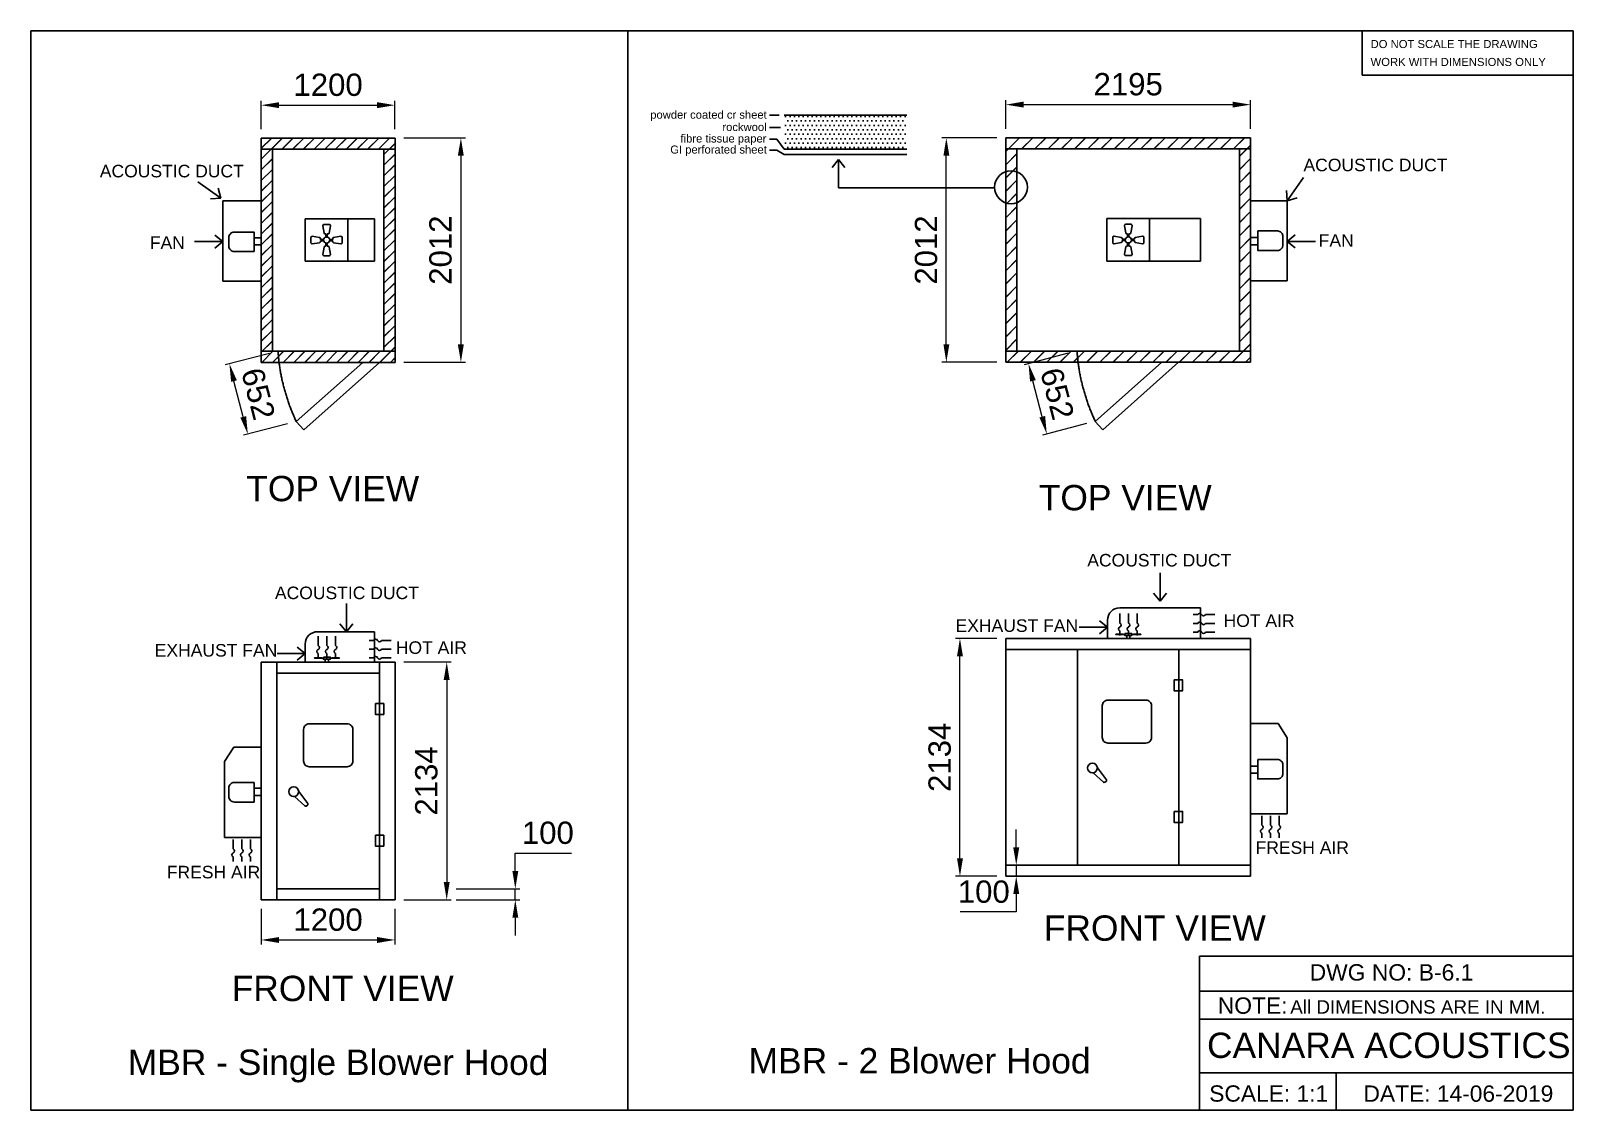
# Model space of a CAD drawing. Header units: millimetres. Extents: x 6686 to 20519, y -10640 to -959.
import ezdxf

# ---------------------------------------------------------------- set-up
doc = ezdxf.new("R2010")
doc.units = ezdxf.units.MM
doc.linetypes.add('DASHEDX2', pattern=[38.1, 25.4, -12.7])
doc.layers.add('M-HVAC-EXHA', color=6, linetype='Continuous')
doc.layers.add('text', color=3, linetype='Continuous')
doc.styles.get("Standard").update_dxf_attribs({"font": 'Arial.ttf'})
doc.dimstyles.new('ISO-25', dxfattribs={"dimscale": 80, "dimtxt": 2.5, "dimasz": 2, "dimexe": 0.5, "dimexo": 1, "dimgap": 1, "dimtad": 3, "dimtoh": 1, "dimdec": 0, "dimdsep": 46, "dimtxsty": 'Standard', "dimcen": 1, "dimclrd": 1, "dimclre": 1, "dimclrt": 5, "dimadec": 5, "dimazin": 0, "dimtfac": 1, "dimtdec": 0, "dimtmove": 0, "dimatfit": 3, "dimfxl": 1, "dimlwd": 0, "dimlwe": 0, "dimarcsym": 0})

# ---------------------------------------------------------------- blocks, each defined once
blk = doc.blocks.new('*U23')
for p, q in [((-23, -7), (-34, 58)), ((-24, 70), (0, 70)), ((24, 70), (0, 70)), ((23, -7), (34, 58)), ((-6, -15), (-13, -15)), ((-6, -43), (-6, -15)), ((0, -70), (0, -70)), ((0, -70), (0, -70)), ((0, -70), (0, -70)), ((0, -70), (0, -70)), ((0, -70), (0, -70)), ((0, -70), (0, -70)), ((0, -70), (0, -70)), ((0, -70), (0, -70)), ((6, -43), (6, -15)), ((6, -15), (13, -15))]:
    blk.add_line(p, q)
for centre, start, end in [((-24, 60), 90, 189.7231), ((24, 60), 350.2769, 90), ((-13, -5), 189.7231, 270), ((13, -5), 270, 350.2769)]:
    blk.add_arc(centre, 10, start, end)
blk = doc.blocks.new('*U24')
at = {"color": 0, "linetype": 'ByBlock', "lineweight": -2, "transparency": 16777216}
blk.add_blockref('*U23', (29339, -5387), dxfattribs=at)
for p, rotation in [((29269, -5457), 90), ((29339, -5527), 180), ((29409, -5457), 270)]:
    blk.add_blockref('*U23', p, dxfattribs=dict(at, rotation=rotation))
blk = doc.blocks.new('*D25')
at = {"color": 1, "lineweight": 0, "transparency": 16777216}
for p, q in [((15350, -6408), (14979, -6408)), ((15019, -8382), (15019, -6568)), ((15350, -8542), (14979, -8542))]:
    blk.add_line(p, q, dxfattribs=at)
at = {"color": 1, "transparency": 16777216}
for points in [[(14993, -6568), (15046, -6568), (15019, -6408)], [(14993, -8382), (15046, -8382), (15019, -8542)]]:
    blk.add_solid(points, dxfattribs=at)
at = {"layer": 'Defpoints', "color": 0, "transparency": 16777216}
for p in [(15019, -6408), (15430, -6408), (15430, -8542)]:
    blk.add_point(p, dxfattribs=at)
at = {"color": 5, "transparency": 16777216, "insert": (14838, -7475), "char_height": 200, "attachment_point": 5, "rotation": 90}
blk.add_mtext('2134', dxfattribs=at)
blk = doc.blocks.new('*D26')
at = {"color": 1, "lineweight": 0, "transparency": 16777216}
for p, q in [((15524, -8282), (15524, -8122)), ((15554, -8542), (15484, -8542)), ((15510, -8442), (15564, -8442)), ((15524, -8442), (15524, -8542)), ((15524, -8702), (15524, -8862)), ((15524, -8862), (15021, -8862))]:
    blk.add_line(p, q, dxfattribs=at)
at = {"color": 1, "transparency": 16777216}
for points in [[(15497, -8282), (15551, -8282), (15524, -8442)], [(15497, -8702), (15551, -8702), (15524, -8542)]]:
    blk.add_solid(points, dxfattribs=at)
at = {"layer": 'Defpoints', "color": 0, "transparency": 16777216}
for p in [(15430, -8442), (15524, -8542), (15634, -8542)]:
    blk.add_point(p, dxfattribs=at)
at = {"color": 5, "transparency": 16777216, "insert": (15233, -8681), "char_height": 200, "attachment_point": 5}
blk.add_mtext('100', dxfattribs=at)
blk = doc.blocks.new('*D27')
at = {"color": 1, "lineweight": 0, "transparency": 16777216}
for p, q in [((15350, -1919), (14857, -1919)), ((14897, -3771), (14897, -2079)), ((15350, -3931), (14857, -3931))]:
    blk.add_line(p, q, dxfattribs=at)
at = {"color": 1, "transparency": 16777216}
for points in [[(14871, -2079), (14924, -2079), (14897, -1919)], [(14871, -3771), (14924, -3771), (14897, -3931)]]:
    blk.add_solid(points, dxfattribs=at)
at = {"layer": 'Defpoints', "color": 0, "transparency": 16777216}
for p in [(14897, -1919), (15430, -1919), (15430, -3931)]:
    blk.add_point(p, dxfattribs=at)
at = {"color": 5, "transparency": 16777216, "insert": (14716, -2925), "char_height": 200, "attachment_point": 5, "rotation": 90}
blk.add_mtext('2012', dxfattribs=at)
blk = doc.blocks.new('*D28')
at = {"color": 1, "lineweight": 0, "transparency": 16777216}
for p, q in [((15430, -1839), (15430, -1581)), ((15590, -1621), (17465, -1621)), ((17625, -1839), (17625, -1581))]:
    blk.add_line(p, q, dxfattribs=at)
at = {"color": 1, "transparency": 16777216}
for points in [[(15590, -1594), (15590, -1647), (15430, -1621)], [(17465, -1594), (17465, -1647), (17625, -1621)]]:
    blk.add_solid(points, dxfattribs=at)
at = {"layer": 'Defpoints', "color": 0, "transparency": 16777216}
for p in [(17625, -1621), (15430, -1919), (17625, -1919)]:
    blk.add_point(p, dxfattribs=at)
at = {"color": 5, "transparency": 16777216, "insert": (16528, -1439), "char_height": 200, "attachment_point": 5}
blk.add_mtext('2195', dxfattribs=at)
blk = doc.blocks.new('Return Air -1')
for p, q in [((128, 0), (0, 0)), ((613, 0), (348, 0))]:
    blk.add_line(p, q)
blk.add_lwpolyline([(613, 0, 0, 98.8, 0), (391, 0, 0, 0, 0), (388, 0, 0, 0, 0)], format="xyseb")
for centre, start, end in [((183, -22), 21.98, 158.02), ((293, 22), 201.98, 338.02)]:
    blk.add_arc(centre, 59.1, start, end)
blk = doc.blocks.new('*U32')
for p, q in [((-23, -7), (-34, 58)), ((-24, 70), (0, 70)), ((24, 70), (0, 70)), ((23, -7), (34, 58)), ((-6, -15), (-13, -15)), ((-6, -43), (-6, -15)), ((0, -70), (0, -70)), ((0, -70), (0, -70)), ((0, -70), (0, -70)), ((0, -70), (0, -70)), ((0, -70), (0, -70)), ((0, -70), (0, -70)), ((0, -70), (0, -70)), ((0, -70), (0, -70)), ((6, -43), (6, -15)), ((6, -15), (13, -15))]:
    blk.add_line(p, q)
for centre, start, end in [((-24, 60), 90, 189.7231), ((24, 60), 350.2769, 90), ((-13, -5), 189.7231, 270), ((13, -5), 270, 350.2769)]:
    blk.add_arc(centre, 10, start, end)
blk = doc.blocks.new('*U34')
at = {"color": 0, "linetype": 'ByBlock', "lineweight": -2, "transparency": 16777216}
blk.add_blockref('*U32', (29339, -5387), dxfattribs=at)
for p, rotation in [((29269, -5457), 90), ((29339, -5527), 180), ((29409, -5457), 270)]:
    blk.add_blockref('*U32', p, dxfattribs=dict(at, rotation=rotation))
blk = doc.blocks.new('*D35')
at = {"color": 1, "lineweight": 0, "transparency": 16777216}
for p, q in [((10032, -1920), (10583, -1920)), ((10543, -2080), (10543, -3772)), ((10032, -3932), (10583, -3932))]:
    blk.add_line(p, q, dxfattribs=at)
at = {"color": 1, "transparency": 16777216}
for points in [[(10516, -2080), (10569, -2080), (10543, -1920)], [(10516, -3772), (10569, -3772), (10543, -3932)]]:
    blk.add_solid(points, dxfattribs=at)
at = {"layer": 'Defpoints', "color": 0, "transparency": 16777216}
for p in [(9952, -1920), (9952, -3932), (10543, -3932)]:
    blk.add_point(p, dxfattribs=at)
at = {"color": 5, "transparency": 16777216, "insert": (10361, -2926), "char_height": 200, "attachment_point": 5, "rotation": 90}
blk.add_mtext('2012', dxfattribs=at)
blk = doc.blocks.new('*D36')
at = {"color": 1, "lineweight": 0, "transparency": 16777216}
for p, q in [((10032, -6620), (10456, -6620)), ((10416, -6780), (10416, -8594)), ((10032, -8754), (10456, -8754))]:
    blk.add_line(p, q, dxfattribs=at)
at = {"color": 1, "transparency": 16777216}
for points in [[(10389, -6780), (10442, -6780), (10416, -6620)], [(10389, -8594), (10442, -8594), (10416, -8754)]]:
    blk.add_solid(points, dxfattribs=at)
at = {"layer": 'Defpoints', "color": 0, "transparency": 16777216}
for p in [(9952, -6620), (9952, -8754), (10416, -8754)]:
    blk.add_point(p, dxfattribs=at)
at = {"color": 5, "transparency": 16777216, "insert": (10234, -7687), "char_height": 200, "attachment_point": 5, "rotation": 90}
blk.add_mtext('2134', dxfattribs=at)
blk = doc.blocks.new('*D37')
at = {"color": 1, "lineweight": 0, "transparency": 16777216}
for p, q in [((8752, -8834), (8752, -9153)), ((9952, -8834), (9952, -9153)), ((8912, -9113), (9792, -9113))]:
    blk.add_line(p, q, dxfattribs=at)
at = {"color": 1, "transparency": 16777216}
for points in [[(8912, -9087), (8912, -9140), (8752, -9113)], [(9792, -9087), (9792, -9140), (9952, -9113)]]:
    blk.add_solid(points, dxfattribs=at)
at = {"layer": 'Defpoints', "color": 0, "transparency": 16777216}
for p in [(8752, -8754), (9952, -8754), (9952, -9113)]:
    blk.add_point(p, dxfattribs=at)
at = {"color": 5, "transparency": 16777216, "insert": (9352, -8932), "char_height": 200, "attachment_point": 5}
blk.add_mtext('1200', dxfattribs=at)
blk = doc.blocks.new('*D38')
at = {"color": 1, "lineweight": 0, "transparency": 16777216}
for p, q in [((11031, -8494), (11031, -8334)), ((11031, -8334), (11534, -8334)), ((10500, -8654), (11071, -8654)), ((11031, -8754), (11031, -8654)), ((10500, -8754), (11071, -8754)), ((11031, -8914), (11031, -9074))]:
    blk.add_line(p, q, dxfattribs=at)
at = {"color": 1, "transparency": 16777216}
for points in [[(11005, -8494), (11058, -8494), (11031, -8654)], [(11005, -8914), (11058, -8914), (11031, -8754)]]:
    blk.add_solid(points, dxfattribs=at)
at = {"layer": 'Defpoints', "color": 0, "transparency": 16777216}
for p in [(10420, -8654), (11031, -8654), (10420, -8754)]:
    blk.add_point(p, dxfattribs=at)
at = {"color": 5, "transparency": 16777216, "insert": (11323, -8153), "char_height": 200, "attachment_point": 5}
blk.add_mtext('100', dxfattribs=at)
blk = doc.blocks.new('*D40')
at = {"color": 1, "lineweight": 0, "transparency": 16777216}
for p, q in [((8825, -3852), (8429, -3956)), ((8591, -4421), (8508, -4100)), ((8989, -4483), (8593, -4586))]:
    blk.add_line(p, q, dxfattribs=at)
at = {"color": 1, "transparency": 16777216}
for points in [[(8534, -4094), (8482, -4107), (8467, -3945)], [(8617, -4415), (8565, -4428), (8632, -4576)]]:
    blk.add_solid(points, dxfattribs=at)
at = {"layer": 'Defpoints', "color": 0, "transparency": 16777216}
for p in [(8902, -3832), (8467, -3945), (9067, -4463)]:
    blk.add_point(p, dxfattribs=at)
at = {"color": 5, "transparency": 16777216, "insert": (8725, -4215), "char_height": 200, "attachment_point": 5, "rotation": 284.5829}
blk.add_mtext('652', dxfattribs=at)
blk = doc.blocks.new('*D41')
at = {"color": 1, "lineweight": 0, "transparency": 16777216}
for p, q in [((15991, -3851), (15595, -3954)), ((15757, -4420), (15674, -4099)), ((16155, -4482), (15759, -4585))]:
    blk.add_line(p, q, dxfattribs=at)
at = {"color": 1, "transparency": 16777216}
for points in [[(15700, -4092), (15648, -4105), (15634, -3944)], [(15783, -4413), (15732, -4427), (15798, -4575)]]:
    blk.add_solid(points, dxfattribs=at)
at = {"layer": 'Defpoints', "color": 0, "transparency": 16777216}
for p in [(16069, -3831), (15634, -3944), (16233, -4462)]:
    blk.add_point(p, dxfattribs=at)
at = {"color": 5, "transparency": 16777216, "insert": (15891, -4214), "char_height": 200, "attachment_point": 5, "rotation": 284.5829}
blk.add_mtext('652', dxfattribs=at)
blk = doc.blocks.new('*D43')
at = {"color": 1, "lineweight": 0, "transparency": 16777216}
for p, q in [((8752, -1840), (8752, -1586)), ((8912, -1626), (9792, -1626)), ((9952, -1840), (9952, -1586))]:
    blk.add_line(p, q, dxfattribs=at)
at = {"color": 1, "transparency": 16777216}
for points in [[(8912, -1599), (8912, -1652), (8752, -1626)], [(9792, -1599), (9792, -1652), (9952, -1626)]]:
    blk.add_solid(points, dxfattribs=at)
at = {"layer": 'Defpoints', "color": 0, "transparency": 16777216}
for p in [(9952, -1626), (8752, -1920), (9952, -1920)]:
    blk.add_point(p, dxfattribs=at)
at = {"color": 5, "transparency": 16777216, "insert": (9352, -1444), "char_height": 200, "attachment_point": 5}
blk.add_mtext('1200', dxfattribs=at)

msp = doc.modelspace()

# ---------------------------------------------------------------- hatches: boundary and pattern name
h = msp.add_hatch()
h.set_pattern_fill('DOTS', color=256, scale=25, style=0)
h.set_pattern_definition([(0, (11391.454, -3077.15), (19.84375, 39.6875), [0, -39.6875])])
h.paths.add_polyline_path([(13443.8, -2020.9), (14543.8, -2020.9), (14543.8, -1716.3), (13443.8, -1716.3)])
at = {"true_color": 0x939598}
h = msp.add_hatch(dxfattribs=at)
h.set_pattern_fill('JIS_LC_20', color=252, scale=3.4)
h.set_pattern_definition([(45, (-21655.83, 2198.91), (-48.08326, 48.08326), []), (45, (-21654.47, 2198.91), (-48.08326, 48.08326), [])])
h.paths.add_polyline_path([(8752.5, -1920.3), (8752.5, -2020.3), (9952.5, -2020.3), (9952.5, -1920.3)])
h.paths.add_polyline_path([(9952.5, -2020.3), (9852.5, -2020.3), (9852.5, -3832.3), (9952.5, -3832.3)])
h.paths.add_polyline_path([(9952.5, -3932.3), (9952.5, -3832.3), (8752.5, -3832.3), (8752.5, -3932.3)])
h.paths.add_polyline_path([(8852.5, -2020.3), (8752.5, -2020.3), (8752.5, -3832.3), (8852.5, -3832.3)])
h = msp.add_hatch(dxfattribs=at)
h.set_pattern_fill('JIS_LC_20', color=252, scale=4.2)
h.set_pattern_definition([(45, (-10739.49, 2200.52), (-59.39697, 59.39697), []), (45, (-10737.81, 2200.52), (-59.39697, 59.39697), [])])
h.paths.add_polyline_path([(17625.2, -2018.7), (17625.2, -1918.7), (15430.2, -1918.7), (15430.2, -2018.7), (15530.2, -2018.7)])
h.paths.add_polyline_path([(17625.2, -2018.7), (17525.2, -2018.7), (17525.2, -3830.7), (17625.2, -3830.7)])
h.paths.add_polyline_path([(17625.2, -3930.7), (17625.2, -3830.7), (15430.2, -3830.7), (15430.2, -3930.7)])
h.paths.add_polyline_path([(15430.2, -3830.7), (15530.2, -3830.7), (15530.2, -2018.7), (15430.2, -2018.7)])

# ---------------------------------------------------------------- linework, layer by layer
at = {"color": 8, "linetype": 'DASHEDX2', "ltscale": 3000}
msp.add_line((12041.1, -959.1), (12041.1, -10639.6), dxfattribs=at)
at = {"color": 5}
for p, q in [((18626.3, -959.1), (18626.3, -1356.1)), ((18626.3, -1356.1), (20519, -1356.1))]:
    msp.add_line(p, q, dxfattribs=at)
at = {"color": 8}
for p, q in [((13310, -1716.3), (13398.4, -1716.3)), ((13310, -1826.2), (13409.4, -1826.2)), ((13310, -1931.5), (13377.8, -1931.5)), ((13377.8, -1931.5), (13443.8, -2020.9)), ((13310, -2028.7), (13377.8, -2028.7)), ((13377.8, -2028.7), (13443.8, -2068.9)), ((13929.9, -2112.9), (13871.7, -2184.6)), ((13929.9, -2365.9), (13929.9, -2112.9)), ((13929.9, -2112.9), (13988.1, -2184.6)), ((8184, -2313.2), (8389.9, -2460.2)), ((18100.3, -2275.8), (17954.7, -2482.8)), ((8389.9, -2460.2), (8297.7, -2465.9)), ((8389.9, -2460.2), (8365.4, -2371.1)), ((13929.9, -2365.9), (15329.3, -2365.9)), ((17954.7, -2482.8), (17948.4, -2390.6)), ((17954.7, -2482.8), (18043.6, -2457.6)), ((8155.1, -2849.3), (8408.1, -2849.3)), ((8408.1, -2849.3), (8336.4, -2791.1)), ((8408.1, -2849.3), (8336.4, -2907.5)), ((17954.7, -2847.9), (18026.5, -2789.7)), ((18207.8, -2847.9), (17954.7, -2847.9)), ((17954.7, -2847.9), (18026.5, -2906.1)), ((16813.5, -5820.3), (16813.5, -6073.3)), ((16813.5, -6073.3), (16755.3, -6001.6)), ((16813.5, -6073.3), (16871.7, -6001.6)), ((9516.3, -6095.6), (9516.3, -6348.6)), ((9516.3, -6348.6), (9458.1, -6276.9)), ((9516.3, -6348.6), (9574.5, -6276.9)), ((16089.3, -6308.1), (16342.3, -6308.1)), ((16342.3, -6308.1), (16270.6, -6249.9)), ((16342.3, -6308.1), (16270.6, -6366.3)), ((9146.9, -6544.4), (9075.2, -6486.2)), ((8893.9, -6544.4), (9146.9, -6544.4)), ((9146.9, -6544.4), (9075.2, -6602.6))]:
    msp.add_line(p, q, dxfattribs=at)
for p, q in [((13443.8, -1716.3), (14543.8, -1716.3)), ((8752.5, -1920.3), (8752.5, -3932.3)), ((9952.5, -1920.3), (8752.5, -1920.3)), ((9952.5, -3932.3), (9952.5, -1920.3)), ((15430.2, -1918.7), (17625.2, -1918.7)), ((15430.2, -3930.7), (15430.2, -1918.7)), ((17625.2, -1918.7), (17625.2, -3930.7)), ((8752.5, -2020.3), (9952.5, -2020.3)), ((8852.5, -2020.3), (8852.5, -3832.3)), ((9852.5, -2020.3), (9852.5, -3832.3)), ((13443.8, -2020.9), (14543.8, -2020.9)), ((13443.8, -2068.9), (14543.8, -2068.9)), ((15430.2, -2018.7), (17625.2, -2018.7)), ((15430.2, -2018.7), (15530.2, -2018.7)), ((15530.2, -2018.7), (15530.2, -3830.7)), ((17525.2, -2018.7), (17525.2, -3830.7)), ((8752.5, -2484.4), (8408.1, -2484.4)), ((8408.1, -2484.4), (8408.1, -3203.2)), ((17954.7, -2482.8), (17625.2, -2482.8)), ((17954.7, -3201.6), (17954.7, -2482.8)), ((9146.9, -2644.3), (9146.9, -3025.3)), ((9527.9, -2644.3), (9146.9, -2644.3)), ((9527.9, -3025.3), (9527.9, -2644.3)), ((9527.9, -2644.3), (9767.9, -2644.3)), ((9767.9, -2644.3), (9767.9, -3025.3)), ((16337.2, -2642.7), (16337.2, -3023.7)), ((16718.2, -2642.7), (16337.2, -2642.7)), ((16718.2, -3023.7), (16718.2, -2642.7)), ((16718.2, -2642.7), (17175.6, -2642.7)), ((17175.6, -2642.7), (17175.6, -3023.7)), ((8687.9, -2815.2), (8752.5, -2815.2)), ((8687.9, -2879.5), (8752.5, -2879.5)), ((17689.8, -2813.2), (17625.2, -2813.2)), ((17689.8, -2877.6), (17625.2, -2877.6)), ((9146.9, -3025.3), (9527.9, -3025.3)), ((9527.9, -3025.3), (9767.9, -3025.3)), ((16337.2, -3023.7), (16718.2, -3023.7)), ((17175.6, -3023.7), (16718.2, -3023.7)), ((8408.1, -3203.2), (8752.5, -3203.2)), ((17625.2, -3201.6), (17954.7, -3201.6)), ((8752.5, -3832.3), (9952.5, -3832.3)), ((17625.2, -3830.7), (15430.2, -3830.7)), ((8752.5, -3932.3), (9952.5, -3932.3)), ((9812.5, -3932.3), (8902.5, -3932.3)), ((9662.2, -3932.3), (9066.6, -4463.1)), ((9812.5, -3932.3), (9133.1, -4537.8)), ((17625.2, -3930.7), (15430.2, -3930.7)), ((16828.4, -3930.7), (16232.8, -4461.5)), ((16978.7, -3930.7), (16299.3, -4536.2)), ((9133.1, -4537.8), (9066.6, -4463.1)), ((16299.3, -4536.2), (16232.8, -4461.5)), ((17175.6, -6134.7), (16452.3, -6134.7)), ((17175.6, -6134.7), (17175.6, -6408)), ((9256.9, -6348.6), (9767.9, -6348.6)), ((9767.9, -6348.6), (9767.9, -6620.5)), ((16342.3, -6244.7), (16342.3, -6408)), ((9146.9, -6620.5), (9146.9, -6458.6)), ((15430.2, -6408), (15430.2, -8542)), ((17625.2, -6408), (15430.2, -6408)), ((16483.8, -6374.7), (16483.8, -6372)), ((16483.8, -6372), (16497.6, -6372)), ((16497.6, -6374.7), (16483.8, -6374.7)), ((16514.7, -6408), (16514.7, -6382.2)), ((16543.9, -6408), (16529.4, -6408)), ((16543.9, -6408), (16543.9, -6382.2)), ((16575, -6372), (16559.8, -6372)), ((16559.8, -6374.7), (16575, -6374.7)), ((16575, -6374.7), (16575, -6372)), ((17625.2, -8542), (17625.2, -6408)), ((9952.5, -6620.5), (8752.5, -6620.5)), ((8752.5, -6620.5), (8752.5, -8754.5)), ((8892.5, -8754.5), (8892.5, -6620.5)), ((9295.6, -6587.1), (9295.6, -6584.4)), ((9295.6, -6584.4), (9309.5, -6584.4)), ((9309.5, -6587.1), (9295.6, -6587.1)), ((9326.5, -6620.5), (9326.5, -6594.7)), ((9355.7, -6620.5), (9341.2, -6620.5)), ((9355.7, -6620.5), (9355.7, -6594.7)), ((9386.8, -6584.4), (9371.6, -6584.4)), ((9371.6, -6587.1), (9386.8, -6587.1)), ((9386.8, -6587.1), (9386.8, -6584.4)), ((9812.5, -8754.5), (9812.5, -6620.5)), ((9952.5, -8754.5), (9952.5, -6620.5)), ((15430.2, -6508), (17625.2, -6508)), ((16072.7, -8442), (16072.7, -6508)), ((16982.7, -8442), (16982.7, -6508)), ((8892.5, -6720.5), (9812.5, -6720.5)), ((17872.1, -7171), (17625.2, -7171)), ((17954.7, -7300.1), (17872.1, -7171)), ((17954.7, -7981.4), (17954.7, -7300.1)), ((8505.6, -7383.4), (8422.9, -7512.5)), ((8752.5, -7383.4), (8505.6, -7383.4)), ((8422.9, -8193.9), (8422.9, -7512.5)), ((16251.7, -7570.5), (16332.8, -7677.7)), ((17689.8, -7553.7), (17625.2, -7553.7)), ((16214.5, -7613.9), (16307, -7698.1)), ((16330.1, -7692.2), (16319, -7699.2)), ((17689.8, -7618), (17625.2, -7618)), ((8687.9, -7752.2), (8752.5, -7752.2)), ((8687.9, -7816.6), (8752.5, -7816.6)), ((9050.9, -7826.3), (9143.5, -7910.5)), ((9088.1, -7783), (9169.3, -7890.1)), ((9166.6, -7904.7), (9155.5, -7911.6)), ((17625.2, -7981.4), (17954.7, -7981.4)), ((8422.9, -8193.9), (8752.5, -8193.9)), ((15430.2, -8442), (17625.2, -8442)), ((15430.2, -8542), (17625.2, -8542)), ((16072.7, -8442), (16982.7, -8442)), ((8892.5, -8654.5), (9812.5, -8654.5)), ((9952.5, -8754.5), (9952.5, -8654.5)), ((8752.5, -8754.5), (9952.5, -8754.5)), ((17168.5, -9257), (20519, -9257)), ((17168.5, -9257), (17168.5, -10639.6)), ((17168.5, -9572.6), (20519, -9572.6)), ((17168.5, -9823.5), (20519, -9823.5)), ((17168.5, -10305.3), (20519, -10305.3)), ((18393.9, -10305.3), (18393.9, -10639.6))]:
    msp.add_line(p, q)
at = {"color": 5}
msp.add_lwpolyline([(20519, -959.1), (6686, -959.1), (6686, -10639.6), (20519, -10639.6)], close=True, dxfattribs=at)
for points in [[(8687.9, -2938.6), (8511.5, -2938.6, -0.4142136), (8461.5, -2888.6), (8461.5, -2813.8, -0.4142136), (8511.5, -2763.8), (8687.9, -2763.8)], [(17689.8, -2754.1), (17866.2, -2754.1, -0.4142136), (17916.2, -2804.1), (17916.2, -2879, -0.4142136), (17866.2, -2929), (17689.8, -2929)], [(16345.6, -6961.6), (16687.1, -6961.6, -0.4142136), (16737.1, -7011.6), (16737.1, -7296.9, -0.4142136), (16687.1, -7346.9), (16345.6, -7346.9, -0.4142136), (16295.6, -7296.9), (16295.6, -7011.6, -0.4142136)], [(9182.1, -7174), (9523.5, -7174, -0.4142136), (9573.5, -7224), (9573.5, -7509.3, -0.4142136), (9523.5, -7559.3), (9182.1, -7559.3, -0.4142136), (9132.1, -7509.3), (9132.1, -7224, -0.4142136)], [(17689.8, -7494.5), (17866.2, -7494.5, -0.4142136), (17916.2, -7544.5), (17916.2, -7619.4, -0.4142136), (17866.2, -7669.4), (17689.8, -7669.4)], [(8687.9, -7875.7), (8511.5, -7875.7, -0.4142136), (8461.5, -7825.7), (8461.5, -7750.8, -0.4142136), (8511.5, -7700.8), (8687.9, -7700.8)]]:
    msp.add_lwpolyline(points, format="xyb", close=True)
for points in [[(16483.8, -6370.9), (16418.3, -6370.9), (16418.3, -6374.7), (16483.8, -6374.7)], [(16497.6, -6363.2), (16559.8, -6363.2), (16559.8, -6382.2), (16497.6, -6382.2)], [(16575, -6370.9), (16640.5, -6370.9), (16640.5, -6374.7), (16575, -6374.7)], [(9295.6, -6583.3), (9230.1, -6583.3), (9230.1, -6587.1), (9295.6, -6587.1)], [(9309.5, -6575.6), (9371.6, -6575.6), (9371.6, -6594.7), (9309.5, -6594.7)], [(9386.8, -6583.3), (9452.3, -6583.3), (9452.3, -6587.1), (9386.8, -6587.1)], [(16939.6, -6780.5), (17015.3, -6780.5), (17015.3, -6878.1), (16939.6, -6878.1)], [(9776.1, -6992.9), (9851.8, -6992.9), (9851.8, -7090.5), (9776.1, -7090.5)], [(16939.6, -7960.9), (17015.3, -7960.9), (17015.3, -8058.5), (16939.6, -8058.5)], [(9776.1, -8173.3), (9851.8, -8173.3), (9851.8, -8270.9), (9776.1, -8270.9)]]:
    msp.add_lwpolyline(points, close=True)
at = {"color": 8}
msp.add_circle((15477, -2361.8), 147.7, dxfattribs=at)
for centre, radius in [((9339, -2836), 27.3), ((16529.3, -2834.4), 27.3), ((16207.8, -7570.5), 43.9), ((9044.2, -7783), 43.9)]:
    msp.add_circle(centre, radius)
at = {"color": 8, "linetype": 'DASHEDX2', "ltscale": 1000}
for centre in [(10660, -3711.8), (17826.2, -3710.2)]:
    msp.add_arc(centre, 1761.6, 183.92173, 205.24413, dxfattribs=at)
for centre, radius, start, end in [((16452.3, -6244.7), 110, 90, 180), ((9256.9, -6458.6), 110, 90, 180), ((16313.7, -7690.7), 10, 227.71833, 301.96691), ((16324.8, -7683.8), 10, 301.96691, 37.12938), ((9150.2, -7903.1), 10, 227.71833, 301.96691), ((9161.3, -7896.2), 10, 301.96691, 37.12938)]:
    msp.add_arc(centre, radius, start, end)

# ---------------------------------------------------------------- block references
for name, p in [('*U34', (-20000.4, 2620.9)), ('*U24', (-12810.1, 2622.5))]:
    msp.add_blockref(name, p)
at = {"layer": 'M-HVAC-EXHA', "xscale": 0.3200000000000001, "yscale": 0.3200000000000001, "zscale": 0.3200000000000001}
for p, rotation in [((16452.3, -6382.2), 90.00072537065739), ((16530.3, -6382.2), 90.00072537065739), ((16608.4, -6382.2), 90.00072537065739), ((17110.3, -6195.4), 0.0007253706573671989), ((17110.3, -6273.4), 0.0007253706573671989), ((17110.3, -6351.4), 0.0007253706573671989), ((9262.1, -6584.4), 90.00072537065735), ((9340.1, -6584.4), 90.00072537065735), ((9418.1, -6584.4), 90.00072537065735), ((9720.1, -6426.1), 0.0007253706573417543), ((9720.1, -6504.1), 0.0007253706573417543), ((9720.1, -6582.1), 0.0007253706573417543), ((17726.5, -8196.1), 90.00072537065735), ((17804.5, -8196.1), 90.00072537065735), ((17882.5, -8196.1), 90.00072537065735), ((8501, -8408.5), 90.00072537065735), ((8579, -8408.5), 90.00072537065735), ((8657, -8408.5), 90.00072537065735)]:
    msp.add_blockref('Return Air -1', p, dxfattribs=dict(at, rotation=rotation))

# ---------------------------------------------------------------- texts
at = {"color": 8}
for s, height, p in [('powder coated cr sheet', 71.948, (12241.5, -1747.1)), ('rockwool', 71.95, (12888.5, -1857.8)), ('fibre tissue paper', 71.948, (12512.7, -1960.6)), ('GI perforated sheet', 71.948, (12420.9, -2059.8))]:
    msp.add_text(s, height=height, dxfattribs=at).set_placement(p)
for s, height, p in [('ACOUSTIC DUCT', 112.45, (7304.6, -2273.1)), ('ACOUSTIC DUCT', 112.45, (18100.3, -2218.3)), ('FAN', 112.45, (7753.4, -2915)), ('FAN', 112.45, (18236.8, -2895.3)), ('TOP VIEW', 227.08, (8618.3, -5177.8)), ('TOP VIEW', 227.08, (15726.2, -5259.5)), ('ACOUSTIC DUCT', 112.45, (16161, -5763.2)), ('ACOUSTIC DUCT', 112.45, (8875, -6056.2)), ('HOT AIR', 112.45, (17383.7, -6305.2)), ('EXHAUST FAN', 112.45, (14979.4, -6350)), ('EXHAUST FAN', 112.45, (7797, -6571.4)), ('HOT AIR', 112.45, (9959.6, -6547)), ('FRESH AIR', 112.45, (17670.4, -8340.9)), ('FRESH AIR', 112.45, (7905.3, -8560.6)), ('FRONT VIEW', 227.08, (15771.1, -9119.9)), ('DWG NO: B-6.1', 146.655, (18155.6, -9477.1)), ('FRONT VIEW', 227.08, (8487.2, -9661.2)), ('NOTE:', 146.66, (17331.6, -9775.1)), ('All DIMENSIONS ARE IN MM.', 120.879, (17981.5, -9774.2)), ('CANARA ACOUSTICS', 227.079, (17235.1, -10171.4)), ('MBR - Single Blower Hood ', 227.079, (7555.4, -10323.5)), ('MBR - 2 Blower Hood', 227.079, (13123.5, -10310.1)), ('SCALE: 1:1', 146.19, (17254.9, -10563.4)), ('DATE: 14-06-2019', 146.186, (18638.5, -10564.1))]:
    msp.add_text(s, height=height).set_placement(p)
at = {"layer": 'text', "color": 5}
for s, p in [('DO NOT SCALE THE DRAWING', (18702.1, -1113.5)), ('WORK WITH DIMENSIONS ONLY', (18702.1, -1274.2))]:
    msp.add_text(s, height=72.34, dxfattribs=at).set_placement(p)

# ---------------------------------------------------------------- dimensions: what is measured, and where the dimension line sits
for base, p1, p2, picture, middle in [((9952.5, -1625.6), (8752.5, -1920.3), (9952.5, -1920.3), '*D43', (9352.5, -1444.2)), ((17625.2, -1620.6), (15430.2, -1918.7), (17625.2, -1918.7), '*D28', (16527.7, -1439.2)), ((9952.5, -9113.2), (8752.5, -8754.5), (9952.5, -8754.5), '*D37', (9352.5, -8931.9))]:
    dim = msp.add_linear_dim(base=base, p1=p1, p2=p2, dimstyle='ISO-25')
    dim.commit()
    dim.dimension.update_dxf_attribs({"geometry": picture, "text_midpoint": middle})
for base, p1, p2, picture, middle in [((10542.7, -3932.3), (9952.5, -1920.3), (9952.5, -3932.3), '*D35', (10361.4, -2926.3)), ((14897.4, -1918.7), (15430.2, -3930.7), (15430.2, -1918.7), '*D27', (14716, -2924.7)), ((15019.4, -6408), (15430.2, -8542), (15430.2, -6408), '*D25', (14838.1, -7475)), ((10415.8, -8754.5), (9952.5, -6620.5), (9952.5, -8754.5), '*D36', (10234.4, -7687.5)), ((15524.1, -8542), (15430.2, -8442), (15633.6, -8542), '*D26', (15232.7, -8680.7))]:
    dim = msp.add_linear_dim(base=base, p1=p1, p2=p2, angle=90, dimstyle='ISO-25')
    dim.commit()
    dim.dimension.update_dxf_attribs({"geometry": picture, "text_midpoint": middle})
for p1, p2, picture, middle in [((9066.6, -4463.1), (8902.5, -3832.3), '*D40', (8725, -4215.2)), ((16232.8, -4461.5), (16068.7, -3830.7), '*D41', (15891.2, -4213.6))]:
    dim = msp.add_aligned_dim(p1=p1, p2=p2, distance=449.5, dimstyle='ISO-25')
    dim.commit()
    dim.dimension.update_dxf_attribs({"geometry": picture, "text_midpoint": middle})
dim = msp.add_linear_dim(base=(11031.2, -8654.5), p1=(10420, -8754.5), p2=(10420, -8654.5), angle=90, dimstyle='ISO-25')
dim.commit()
dim.dimension.update_dxf_attribs({"geometry": '*D38', "text_midpoint": (11322.7, -8334.5), "dimtype": 160})

doc.saveas('drawing.dxf')
